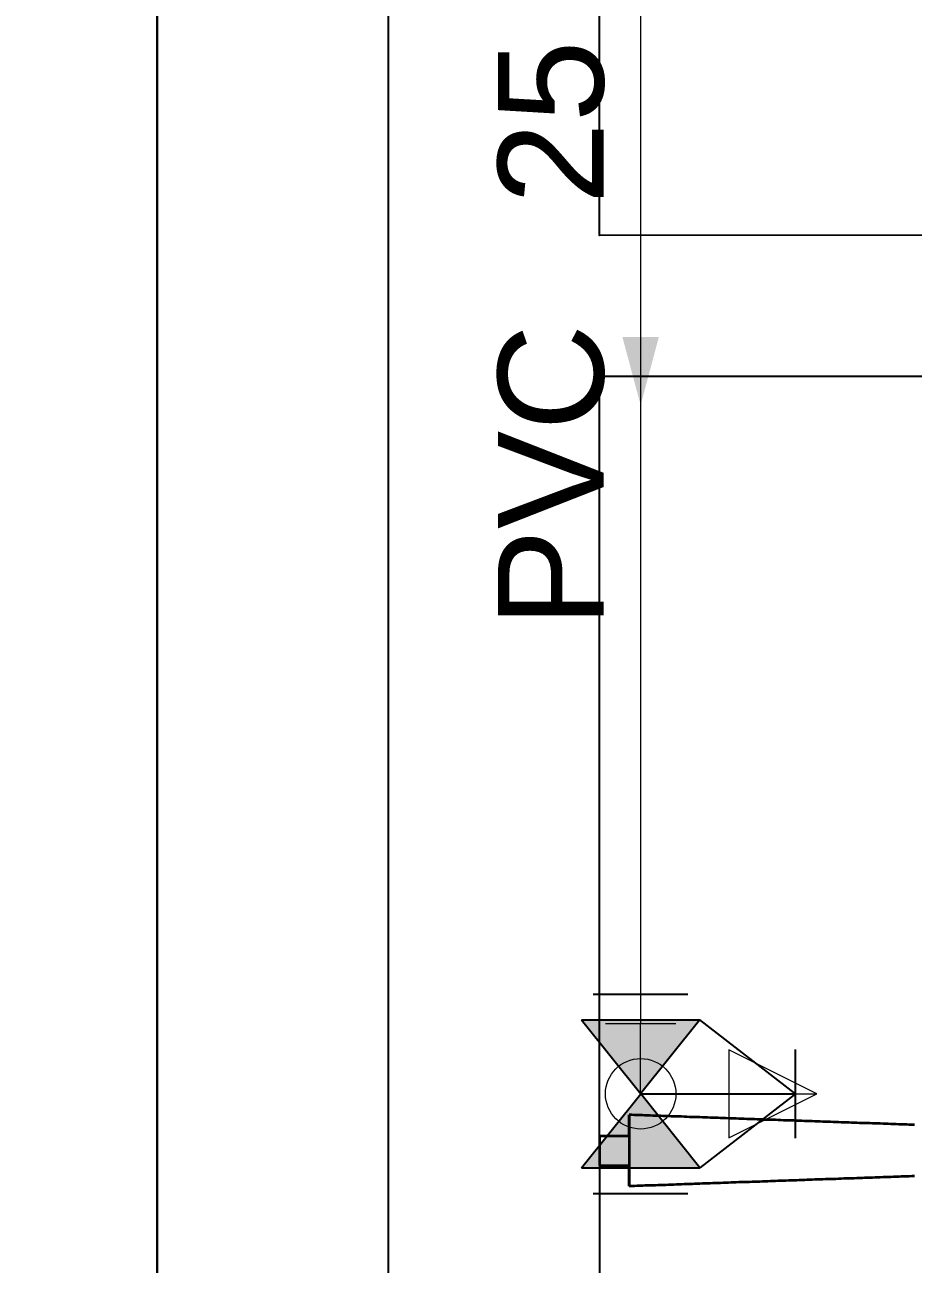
# Model space of a CAD drawing. Header units: millimetres. Extents: x 40 to 499, y -93 to 187.
# Drawn here: x 145.601 to 146.862, y 4.226 to 5.986 of the extents above; entities that cross this region are included whole.
import ezdxf

# ---------------------------------------------------------------- set-up
doc = ezdxf.new("R2010")
doc.units = ezdxf.units.MM
doc.header["$MEASUREMENT"] = 0
for name, color, linetype, lineweight in [('AF-Condutos', 4, 'Continuous', 5), ('AF-Conexões', 9, 'Continuous', 5), ('AF-Sentido conduto', 9, 'Continuous', 5), ('AF-Textos conduto', 7, 'Continuous', 5), ('DI-Detalhes', 1, 'Continuous', 30)]:
    doc.layers.add(name, color=color, linetype=linetype, lineweight=lineweight)
for name, color, linetype in [('Layer 1', 7, 'Continuous'), ('PROIEZIONI_finissime', 251, 'Continuous'), ('Simbolos', 5, 'Continuous'), ('Simbolos_int', 2, 'Continuous')]:
    doc.layers.add(name, color=color, linetype=linetype)
doc.styles.add('Arial', font='arial.ttf')

msp = doc.modelspace()

# ---------------------------------------------------------------- hatches: boundary and pattern name
at = {"layer": 'AF-Sentido conduto', "linetype": 'Continuous'}
msp.add_hatch(color=1, dxfattribs=at).paths.add_polyline_path([(146.4748, 5.4458), (146.5006, 5.5424), (146.4489, 5.5424)])
at = {"layer": 'Simbolos', "linetype": 'Continuous'}
for points in [[(146.3909, 4.5729), (146.5589, 4.5729), (146.4751, 4.4679)], [(146.4751, 4.4679), (146.3909, 4.3629), (146.5589, 4.3629)]]:
    msp.add_hatch(color=256, dxfattribs=at).paths.add_polyline_path(points)

# ---------------------------------------------------------------- linework, layer by layer
msp.add_circle((169.9457, 37.0375), 130.1832)
at = {"layer": 'AF-Condutos'}
msp.add_line((146.4748, 6.7237), (146.4748, 4.5679), dxfattribs=at)
at = {"layer": 'AF-Conexões', "color": 5}
for p, q in [((146.4248, 4.5679), (146.5248, 4.5679)), ((146.4748, 4.4679), (146.4748, 4.5679)), ((146.7248, 4.4679), (146.5998, 4.5304)), ((146.5998, 4.5304), (146.5998, 4.4054)), ((146.4748, 4.4679), (146.7248, 4.4679)), ((146.5998, 4.4054), (146.7248, 4.4679))]:
    msp.add_line(p, q, dxfattribs=at)
msp.add_circle((146.4748, 4.4679), 0.05, dxfattribs=at)
msp.add_circle((146.4748, 4.4679), 0.05, dxfattribs=at)
at = {"layer": 'AF-Sentido conduto', "color": 1}
msp.add_lwpolyline([(146.4748, 5.8458), (146.4748, 5.4458)], dxfattribs=at)
at = {"layer": 'DI-Detalhes', "color": 6}
msp.add_lwpolyline([(145.7887, 10.803), (153.246, 10.803), (153.246, 3.1499), (145.7887, 3.1499), (145.7887, 10.803)], dxfattribs=at)
at = {"layer": 'Layer 1', "color": 8, "lineweight": 35}
for points in [[(146.4587, 4.4379), (146.4587, 4.4377)], [(146.4624, 4.4379), (146.4587, 4.4379)], [(146.4587, 4.4377), (146.4587, 4.4379)], [(146.4587, 4.4377), (146.4587, 4.4375)], [(146.4587, 4.4374), (146.4587, 4.4377)], [(146.4587, 4.4375), (146.4587, 4.4374)], [(146.4587, 4.4374), (146.4587, 4.4371)], [(146.4587, 4.437), (146.4587, 4.4374)], [(146.4587, 4.4371), (146.4587, 4.4368)], [(146.4587, 4.4366), (146.4587, 4.437)], [(146.4587, 4.4368), (146.4587, 4.4366)], [(146.4587, 4.4366), (146.4587, 4.4362)], [(146.4587, 4.4364), (146.4587, 4.4366)], [(146.4587, 4.436), (146.4587, 4.4364)], [(146.4587, 4.4362), (146.4587, 4.4358)], [(146.4587, 4.4357), (146.4587, 4.436)], [(146.4587, 4.4358), (146.4587, 4.4355)], [(146.4587, 4.4353), (146.4587, 4.4357)], [(146.4587, 4.4355), (146.4587, 4.4349)], [(146.4587, 4.4351), (146.4587, 4.4353)], [(146.4587, 4.4347), (146.4587, 4.4351)], [(146.466, 4.4377), (146.4624, 4.4379)], [(146.4697, 4.4375), (146.466, 4.4377)], [(146.4735, 4.4375), (146.4697, 4.4375)], [(146.4772, 4.4374), (146.4735, 4.4375)], [(146.4809, 4.4371), (146.4772, 4.4374)], [(146.4846, 4.4371), (146.4809, 4.4371)], [(146.4884, 4.437), (146.4846, 4.4371)], [(146.4921, 4.4368), (146.4884, 4.437)], [(146.4958, 4.4368), (146.4921, 4.4368)], [(146.4995, 4.4366), (146.4958, 4.4368)], [(146.5033, 4.4364), (146.4995, 4.4366)], [(146.5068, 4.4362), (146.5033, 4.4364)], [(146.5106, 4.4362), (146.5068, 4.4362)], [(146.5143, 4.436), (146.5106, 4.4362)], [(146.5181, 4.4358), (146.5143, 4.436)], [(146.5217, 4.4358), (146.5181, 4.4358)], [(146.5255, 4.4357), (146.5217, 4.4358)], [(146.5292, 4.4355), (146.5255, 4.4357)], [(146.5328, 4.4355), (146.5292, 4.4355)], [(146.5365, 4.4353), (146.5328, 4.4355)], [(146.5403, 4.4351), (146.5365, 4.4353)], [(146.5439, 4.4349), (146.5403, 4.4351)], [(146.4587, 4.4349), (146.4587, 4.4346)], [(146.4587, 4.4343), (146.4587, 4.4347)], [(146.4587, 4.4346), (146.4587, 4.4339)], [(146.4587, 4.4339), (146.4587, 4.4343)], [(146.4587, 4.4339), (146.4587, 4.4334)], [(146.4587, 4.4336), (146.4587, 4.4339)], [(146.4587, 4.4334), (146.4587, 4.4336)], [(146.4587, 4.4334), (146.4587, 4.4328)], [(146.4587, 4.433), (146.4587, 4.4334)], [(146.4587, 4.4327), (146.4587, 4.433)], [(146.4587, 4.4328), (146.4587, 4.4323)], [(146.4587, 4.4323), (146.4587, 4.4327)], [(146.4587, 4.4323), (146.4587, 4.4317)], [(146.4587, 4.432), (146.4587, 4.4323)], [(146.4587, 4.4317), (146.4587, 4.432)], [(146.4587, 4.4317), (146.4587, 4.4311)], [(146.4587, 4.4313), (146.4587, 4.4317)], [(146.4587, 4.4309), (146.4587, 4.4313)], [(146.4587, 4.4311), (146.4587, 4.4304)], [(146.4587, 4.4306), (146.4587, 4.4309)], [(146.4587, 4.4304), (146.4587, 4.4306)], [(146.4587, 4.4304), (146.4587, 4.4298)], [(146.4587, 4.43), (146.4587, 4.4304)], [(146.4587, 4.4298), (146.4587, 4.43)], [(146.4587, 4.4298), (146.4587, 4.4295)], [(146.4587, 4.4295), (146.4587, 4.4298)], [(146.4587, 4.4295), (146.4587, 4.4289)], [(146.4587, 4.4291), (146.4587, 4.4295)], [(146.4587, 4.4287), (146.4587, 4.4291)], [(146.4587, 4.4289), (146.4587, 4.4281)], [(146.4587, 4.4283), (146.4587, 4.4287)], [(146.4587, 4.4277), (146.4587, 4.4283)], [(146.4587, 4.4281), (146.4587, 4.4273)], [(146.4587, 4.4272), (146.4587, 4.4277)], [(146.4587, 4.4273), (146.4587, 4.4264)], [(146.4587, 4.4264), (146.4587, 4.4272)], [(146.4587, 4.4264), (146.4587, 4.4253)], [(146.4587, 4.4257), (146.4587, 4.4264)], [(146.4587, 4.4249), (146.4587, 4.4257)], [(146.4587, 4.4253), (146.4587, 4.424)], [(146.4587, 4.424), (146.4587, 4.4249)], [(146.4587, 4.424), (146.4587, 4.4226)], [(146.4587, 4.423), (146.4587, 4.424)], [(146.4587, 4.4221), (146.4587, 4.423)], [(146.4587, 4.4226), (146.4587, 4.4211)], [(146.4587, 4.421), (146.4587, 4.4221)], [(146.4587, 4.4211), (146.4587, 4.4195)], [(146.4587, 4.4198), (146.4587, 4.421)], [(146.4587, 4.4187), (146.4587, 4.4198)], [(146.4587, 4.4195), (146.4587, 4.4178)], [(146.4587, 4.4174), (146.4587, 4.4187)], [(146.4587, 4.4178), (146.4587, 4.4159)], [(146.5477, 4.4349), (146.5439, 4.4349)], [(146.5514, 4.4347), (146.5477, 4.4349)], [(146.555, 4.4346), (146.5514, 4.4347)], [(146.5588, 4.4346), (146.555, 4.4346)], [(146.5626, 4.4343), (146.5588, 4.4346)], [(146.5661, 4.4342), (146.5626, 4.4343)], [(146.5699, 4.4342), (146.5661, 4.4342)], [(146.5736, 4.4339), (146.5699, 4.4342)], [(146.5772, 4.4338), (146.5736, 4.4339)], [(146.581, 4.4338), (146.5772, 4.4338)], [(146.5848, 4.4336), (146.581, 4.4338)], [(146.5883, 4.4334), (146.5848, 4.4336)], [(146.592, 4.4332), (146.5883, 4.4334)], [(146.5958, 4.4332), (146.592, 4.4332)], [(146.5994, 4.433), (146.5958, 4.4332)], [(146.6032, 4.4328), (146.5994, 4.433)], [(146.6069, 4.4328), (146.6032, 4.4328)], [(146.6106, 4.4327), (146.6069, 4.4328)], [(146.6143, 4.4324), (146.6106, 4.4327)], [(146.6181, 4.4324), (146.6143, 4.4324)], [(146.6218, 4.4323), (146.6181, 4.4324)], [(146.6254, 4.432), (146.6218, 4.4323)], [(146.6291, 4.432), (146.6254, 4.432)], [(146.6329, 4.4319), (146.6291, 4.432)], [(146.6365, 4.4317), (146.6329, 4.4319)], [(146.6403, 4.4315), (146.6365, 4.4317)], [(146.644, 4.4315), (146.6403, 4.4315)], [(146.6478, 4.4313), (146.644, 4.4315)], [(146.6513, 4.4311), (146.6478, 4.4313)], [(146.6551, 4.4311), (146.6513, 4.4311)], [(146.6589, 4.4309), (146.6551, 4.4311)], [(146.6625, 4.4308), (146.6589, 4.4309)], [(146.6662, 4.4308), (146.6625, 4.4308)], [(146.67, 4.4306), (146.6662, 4.4308)], [(146.6737, 4.4304), (146.67, 4.4306)], [(146.6774, 4.4302), (146.6737, 4.4304)], [(146.6811, 4.4302), (146.6774, 4.4302)], [(146.6849, 4.43), (146.6811, 4.4302)], [(146.6886, 4.4298), (146.6849, 4.43)], [(146.6922, 4.4298), (146.6886, 4.4298)], [(146.6959, 4.4296), (146.6922, 4.4298)], [(146.6997, 4.4295), (146.6959, 4.4296)], [(146.7035, 4.4295), (146.6997, 4.4295)], [(146.7072, 4.4292), (146.7035, 4.4295)], [(146.7108, 4.4291), (146.7072, 4.4292)], [(146.7146, 4.4291), (146.7108, 4.4291)], [(146.7184, 4.4289), (146.7146, 4.4291)], [(146.7221, 4.4287), (146.7184, 4.4289)], [(146.7257, 4.4285), (146.7221, 4.4287)], [(146.7294, 4.4285), (146.7257, 4.4285)], [(146.7332, 4.4283), (146.7294, 4.4285)], [(146.737, 4.4281), (146.7332, 4.4283)], [(146.7406, 4.4281), (146.737, 4.4281)], [(146.7443, 4.428), (146.7406, 4.4281)], [(146.7481, 4.4277), (146.7443, 4.428)], [(146.7518, 4.4277), (146.7481, 4.4277)], [(146.7556, 4.4276), (146.7518, 4.4277)], [(146.7592, 4.4273), (146.7556, 4.4276)], [(146.763, 4.4272), (146.7592, 4.4273)], [(146.7667, 4.4272), (146.763, 4.4272)], [(146.7705, 4.427), (146.7667, 4.4272)], [(146.774, 4.4268), (146.7705, 4.427)], [(146.7778, 4.4268), (146.774, 4.4268)], [(146.7816, 4.4266), (146.7778, 4.4268)], [(146.7853, 4.4264), (146.7816, 4.4266)], [(146.7891, 4.4264), (146.7853, 4.4264)], [(146.7927, 4.4262), (146.7891, 4.4264)], [(146.7965, 4.4261), (146.7927, 4.4262)], [(146.8002, 4.4261), (146.7965, 4.4261)], [(146.804, 4.4259), (146.8002, 4.4261)], [(146.8078, 4.4257), (146.804, 4.4259)], [(146.8113, 4.4255), (146.8078, 4.4257)], [(146.815, 4.4255), (146.8113, 4.4255)], [(146.8188, 4.4253), (146.815, 4.4255)], [(146.8226, 4.4251), (146.8188, 4.4253)], [(146.8262, 4.4251), (146.8226, 4.4251)], [(146.8299, 4.4249), (146.8262, 4.4251)], [(146.8337, 4.4248), (146.8299, 4.4249)], [(146.8375, 4.4248), (146.8337, 4.4248)], [(146.8412, 4.4245), (146.8375, 4.4248)], [(146.8448, 4.4244), (146.8412, 4.4245)], [(146.8486, 4.4242), (146.8448, 4.4244)], [(146.8524, 4.4242), (146.8486, 4.4242)], [(146.8561, 4.424), (146.8524, 4.4242)], [(146.8599, 4.4238), (146.8561, 4.424)], [(146.8634, 4.4238), (146.8599, 4.4238)], [(146.4167, 4.4078), (146.4167, 4.408)], [(146.4167, 4.408), (146.4587, 4.408)], [(146.4167, 4.4073), (146.4167, 4.4078)], [(146.4167, 4.4061), (146.4167, 4.4073)], [(146.4167, 4.4046), (146.4167, 4.4061)], [(146.4167, 4.4029), (146.4167, 4.4046)], [(146.4167, 4.4008), (146.4167, 4.4029)], [(146.4167, 4.3984), (146.4167, 4.4008)], [(146.4587, 4.416), (146.4587, 4.4174)], [(146.4587, 4.4148), (146.4587, 4.416)], [(146.4587, 4.4159), (146.4587, 4.414)], [(146.4587, 4.4135), (146.4587, 4.4148)], [(146.4587, 4.414), (146.4587, 4.4117)], [(146.4587, 4.4121), (146.4587, 4.4135)], [(146.4587, 4.4108), (146.4587, 4.4121)], [(146.4587, 4.4117), (146.4587, 4.4097)], [(146.4587, 4.4093), (146.4587, 4.4108)], [(146.4587, 4.4097), (146.4587, 4.4074)], [(146.4587, 4.408), (146.4587, 4.4093)], [(146.4587, 4.4074), (146.4587, 4.405)], [(146.4587, 4.405), (146.4587, 4.4026)], [(146.4587, 4.4026), (146.4587, 4.4001)], [(146.4587, 4.4001), (146.4587, 4.3975)], [(146.4167, 4.3957), (146.4167, 4.3984)], [(146.4167, 4.3929), (146.4167, 4.3957)], [(146.4167, 4.3899), (146.4167, 4.3929)], [(146.4167, 4.3869), (146.4167, 4.3899)], [(146.4167, 4.3841), (146.4167, 4.3869)], [(146.4167, 4.3811), (146.4167, 4.3841)], [(146.4587, 4.3975), (146.4587, 4.395)], [(146.4587, 4.395), (146.4587, 4.3924)], [(146.4587, 4.3924), (146.4587, 4.3897)], [(146.4587, 4.3897), (146.4587, 4.3869)], [(146.4587, 4.3869), (146.4587, 4.3843)], [(146.4587, 4.3843), (146.4587, 4.3816)], [(146.4167, 4.3783), (146.4167, 4.3811)], [(146.4167, 4.3756), (146.4167, 4.3783)], [(146.4167, 4.3732), (146.4167, 4.3756)], [(146.4167, 4.3711), (146.4167, 4.3732)], [(146.4167, 4.3694), (146.4167, 4.3711)], [(146.4167, 4.3679), (146.4167, 4.3694)], [(146.4167, 4.3668), (146.4167, 4.3679)], [(146.4167, 4.3662), (146.4167, 4.3668)], [(146.4167, 4.366), (146.4167, 4.3662)], [(146.4167, 4.366), (146.4587, 4.366)], [(146.4587, 4.3816), (146.4587, 4.379)], [(146.4587, 4.379), (146.4587, 4.3764)], [(146.4587, 4.3764), (146.4587, 4.3739)], [(146.4587, 4.3739), (146.4587, 4.3715)], [(146.4587, 4.3715), (146.4587, 4.369)], [(146.4587, 4.369), (146.4587, 4.3666)], [(146.4587, 4.3666), (146.4587, 4.3643)], [(146.4587, 4.3645), (146.4587, 4.366)], [(146.4587, 4.3632), (146.4587, 4.3645)], [(146.4587, 4.3643), (146.4587, 4.3621)], [(146.4587, 4.3619), (146.4587, 4.3632)], [(146.4587, 4.3621), (146.4587, 4.36)], [(146.4587, 4.3605), (146.4587, 4.3619)], [(146.4587, 4.359), (146.4587, 4.3605)], [(146.4587, 4.36), (146.4587, 4.3581)], [(146.4587, 4.3579), (146.4587, 4.359)], [(146.4587, 4.3581), (146.4587, 4.3562)], [(146.4587, 4.3566), (146.4587, 4.3579)], [(146.4587, 4.3553), (146.4587, 4.3566)], [(146.4587, 4.3562), (146.4587, 4.3546)], [(146.4587, 4.3542), (146.4587, 4.3553)], [(146.4587, 4.3546), (146.4587, 4.3528)], [(146.4587, 4.353), (146.4587, 4.3542)], [(146.4587, 4.3519), (146.4587, 4.353)], [(146.4587, 4.3528), (146.4587, 4.3514)], [(146.4587, 4.351), (146.4587, 4.3519)], [(146.4587, 4.3514), (146.4587, 4.35)], [(146.4587, 4.35), (146.4587, 4.351)], [(146.4587, 4.35), (146.4587, 4.3487)], [(146.4587, 4.3491), (146.4587, 4.35)], [(146.4587, 4.3483), (146.4587, 4.3491)], [(146.4587, 4.3487), (146.4587, 4.3476)], [(146.4587, 4.3476), (146.4587, 4.3483)], [(146.4587, 4.3476), (146.4587, 4.3467)], [(146.4587, 4.3468), (146.4587, 4.3476)], [(146.7592, 4.3473), (146.7556, 4.347)], [(146.763, 4.3474), (146.7592, 4.3473)], [(146.7667, 4.3474), (146.763, 4.3474)], [(146.7705, 4.3476), (146.7667, 4.3474)], [(146.774, 4.3478), (146.7705, 4.3476)], [(146.7778, 4.3478), (146.774, 4.3478)], [(146.7816, 4.348), (146.7778, 4.3478)], [(146.7853, 4.3482), (146.7816, 4.348)], [(146.7891, 4.3482), (146.7853, 4.3482)], [(146.7927, 4.3484), (146.7891, 4.3482)], [(146.7965, 4.3485), (146.7927, 4.3484)], [(146.8002, 4.3485), (146.7965, 4.3485)], [(146.804, 4.3488), (146.8002, 4.3485)], [(146.8078, 4.3489), (146.804, 4.3488)], [(146.8113, 4.3492), (146.8078, 4.3489)], [(146.815, 4.3492), (146.8113, 4.3492)], [(146.8188, 4.3493), (146.815, 4.3492)], [(146.8226, 4.3495), (146.8188, 4.3493)], [(146.8262, 4.3495), (146.8226, 4.3495)], [(146.8299, 4.3497), (146.8262, 4.3495)], [(146.8337, 4.3499), (146.8299, 4.3497)], [(146.8375, 4.3499), (146.8337, 4.3499)], [(146.8412, 4.3501), (146.8375, 4.3499)], [(146.8448, 4.3503), (146.8412, 4.3501)], [(146.8486, 4.3504), (146.8448, 4.3503)], [(146.8524, 4.3504), (146.8486, 4.3504)], [(146.8561, 4.3507), (146.8524, 4.3504)], [(146.8599, 4.3508), (146.8561, 4.3507)], [(146.8634, 4.3508), (146.8599, 4.3508)], [(146.4587, 4.3463), (146.4587, 4.3468)], [(146.4587, 4.3467), (146.4587, 4.3457)], [(146.4587, 4.3457), (146.4587, 4.3463)], [(146.4587, 4.3457), (146.4587, 4.3452)], [(146.4587, 4.3453), (146.4587, 4.3457)], [(146.4587, 4.3449), (146.4587, 4.3453)], [(146.4587, 4.3452), (146.4587, 4.3445)], [(146.4587, 4.3445), (146.4587, 4.3449)], [(146.4587, 4.3445), (146.4587, 4.3442)], [(146.4587, 4.3442), (146.4587, 4.3445)], [(146.4587, 4.3442), (146.4587, 4.3434)], [(146.4587, 4.344), (146.4587, 4.3442)], [(146.4587, 4.3436), (146.4587, 4.344)], [(146.4587, 4.3433), (146.4587, 4.3436)], [(146.4587, 4.3434), (146.4587, 4.3429)], [(146.4587, 4.343), (146.4587, 4.3433)], [(146.4587, 4.3427), (146.4587, 4.343)], [(146.4587, 4.3429), (146.4587, 4.3423)], [(146.4587, 4.3423), (146.4587, 4.3427)], [(146.4587, 4.3423), (146.4587, 4.3417)], [(146.4587, 4.342), (146.4587, 4.3423)], [(146.4587, 4.3416), (146.4587, 4.342)], [(146.4587, 4.3417), (146.4587, 4.3412)], [(146.4587, 4.3414), (146.4587, 4.3416)], [(146.4587, 4.341), (146.4587, 4.3414)], [(146.4587, 4.3412), (146.4587, 4.3406)], [(146.4587, 4.3406), (146.4587, 4.341)], [(146.4587, 4.3406), (146.4587, 4.3401)], [(146.4587, 4.3402), (146.4587, 4.3406)], [(146.4587, 4.3401), (146.4587, 4.3402)], [(146.4587, 4.3401), (146.4587, 4.3395)], [(146.4587, 4.3397), (146.4587, 4.3401)], [(146.4587, 4.3393), (146.4587, 4.3397)], [(146.4587, 4.3395), (146.4587, 4.3389)], [(146.4587, 4.3389), (146.4587, 4.3393)], [(146.4587, 4.3389), (146.4587, 4.3386)], [(146.4587, 4.3387), (146.4587, 4.3389)], [(146.4587, 4.3383), (146.4587, 4.3387)], [(146.4587, 4.3386), (146.4587, 4.3382)], [(146.4587, 4.338), (146.4587, 4.3383)], [(146.4587, 4.3382), (146.4587, 4.3378)], [(146.4587, 4.3376), (146.4587, 4.338)], [(146.4587, 4.3378), (146.4587, 4.3374)], [(146.4587, 4.3372), (146.4587, 4.3376)], [(146.4587, 4.3374), (146.4587, 4.3372)], [(146.4587, 4.3372), (146.4587, 4.3369)], [(146.4587, 4.337), (146.4587, 4.3372)], [(146.4587, 4.3367), (146.4587, 4.337)], [(146.4587, 4.3369), (146.4587, 4.3367)], [(146.4624, 4.3367), (146.4587, 4.3367)], [(146.466, 4.3369), (146.4624, 4.3367)], [(146.4697, 4.3371), (146.466, 4.3369)], [(146.4735, 4.3371), (146.4697, 4.3371)], [(146.4772, 4.3372), (146.4735, 4.3371)], [(146.4809, 4.3375), (146.4772, 4.3372)], [(146.4846, 4.3375), (146.4809, 4.3375)], [(146.4884, 4.3376), (146.4846, 4.3375)], [(146.4921, 4.3379), (146.4884, 4.3376)], [(146.4958, 4.3379), (146.4921, 4.3379)], [(146.4995, 4.338), (146.4958, 4.3379)], [(146.5033, 4.3382), (146.4995, 4.338)], [(146.5068, 4.3384), (146.5033, 4.3382)], [(146.5106, 4.3384), (146.5068, 4.3384)], [(146.5143, 4.3386), (146.5106, 4.3384)], [(146.5181, 4.3388), (146.5143, 4.3386)], [(146.5217, 4.3388), (146.5181, 4.3388)], [(146.5255, 4.339), (146.5217, 4.3388)], [(146.5292, 4.3391), (146.5255, 4.339)], [(146.5328, 4.3391), (146.5292, 4.3391)], [(146.5365, 4.3394), (146.5328, 4.3391)], [(146.5403, 4.3395), (146.5365, 4.3394)], [(146.5439, 4.3398), (146.5403, 4.3395)], [(146.5477, 4.3398), (146.5439, 4.3398)], [(146.5514, 4.3399), (146.5477, 4.3398)], [(146.555, 4.3401), (146.5514, 4.3399)], [(146.5588, 4.3401), (146.555, 4.3401)], [(146.5626, 4.3403), (146.5588, 4.3401)], [(146.5661, 4.3405), (146.5626, 4.3403)], [(146.5699, 4.3405), (146.5661, 4.3405)], [(146.5736, 4.3407), (146.5699, 4.3405)], [(146.5772, 4.3409), (146.5736, 4.3407)], [(146.581, 4.3409), (146.5772, 4.3409)], [(146.5848, 4.341), (146.581, 4.3409)], [(146.5883, 4.3412), (146.5848, 4.341)], [(146.592, 4.3414), (146.5883, 4.3412)], [(146.5958, 4.3414), (146.592, 4.3414)], [(146.5994, 4.3416), (146.5958, 4.3414)], [(146.6032, 4.3418), (146.5994, 4.3416)], [(146.6069, 4.3418), (146.6032, 4.3418)], [(146.6106, 4.342), (146.6069, 4.3418)], [(146.6143, 4.3422), (146.6106, 4.342)], [(146.6181, 4.3422), (146.6143, 4.3422)], [(146.6218, 4.3423), (146.6181, 4.3422)], [(146.6254, 4.3426), (146.6218, 4.3423)], [(146.6291, 4.3426), (146.6254, 4.3426)], [(146.6329, 4.3427), (146.6291, 4.3426)], [(146.6365, 4.3429), (146.6329, 4.3427)], [(146.6403, 4.3431), (146.6365, 4.3429)], [(146.644, 4.3431), (146.6403, 4.3431)], [(146.6478, 4.3433), (146.644, 4.3431)], [(146.6513, 4.3435), (146.6478, 4.3433)], [(146.6551, 4.3435), (146.6513, 4.3435)], [(146.6589, 4.3437), (146.6551, 4.3435)], [(146.6625, 4.3438), (146.6589, 4.3437)], [(146.6662, 4.3438), (146.6625, 4.3438)], [(146.67, 4.3441), (146.6662, 4.3438)], [(146.6737, 4.3442), (146.67, 4.3441)], [(146.6774, 4.3445), (146.6737, 4.3442)], [(146.6811, 4.3445), (146.6774, 4.3445)], [(146.6849, 4.3446), (146.6811, 4.3445)], [(146.6886, 4.3448), (146.6849, 4.3446)], [(146.6922, 4.3448), (146.6886, 4.3448)], [(146.6959, 4.345), (146.6922, 4.3448)], [(146.6997, 4.3452), (146.6959, 4.345)], [(146.7035, 4.3452), (146.6997, 4.3452)], [(146.7072, 4.3454), (146.7035, 4.3452)], [(146.7108, 4.3456), (146.7072, 4.3454)], [(146.7146, 4.3456), (146.7108, 4.3456)], [(146.7184, 4.3457), (146.7146, 4.3456)], [(146.7221, 4.346), (146.7184, 4.3457)], [(146.7257, 4.3461), (146.7221, 4.346)], [(146.7294, 4.3461), (146.7257, 4.3461)], [(146.7332, 4.3463), (146.7294, 4.3461)], [(146.737, 4.3465), (146.7332, 4.3463)], [(146.7406, 4.3465), (146.737, 4.3465)], [(146.7443, 4.3467), (146.7406, 4.3465)], [(146.7481, 4.3469), (146.7443, 4.3467)], [(146.7518, 4.3469), (146.7481, 4.3469)], [(146.7556, 4.347), (146.7518, 4.3469)]]:
    msp.add_lwpolyline(points, dxfattribs=at)
at = {"layer": 'PROIEZIONI_finissime'}
for points in [[(149.717, 8.2459), (149.4165, 8.2459), (149.4165, 8.0869), (146.4163, 8.0869), (146.4161, 10.2869), (149.4165, 10.2869), (149.4165, 9.8459), (149.7159, 9.8459), (149.7159, 10.2869), (152.7166, 10.2869), (152.7166, 5.2211), (153.0166, 5.2211), (153.0166, 10.5869), (146.1164, 10.5869), (146.1165, -6.1531)], [(153.0166, 2.7726), (153.0166, 3.5011), (152.7166, 3.5011), (152.7166, 3.2869), (149.7165, 3.2869), (149.7165, 3.4386), (149.4165, 3.4386), (149.4165, 3.2869), (146.4168, 3.2869), (146.4166, 5.4869), (149.4165, 5.4869), (149.4165, 5.0386), (149.7165, 5.0387), (149.7174, 5.8459), (149.4165, 5.8459), (149.4165, 5.6869), (146.4166, 5.6865), (146.4163, 7.8869), (149.4165, 7.8869), (149.4165, 7.4459), (149.7163, 7.4459), (149.7163, 8.2459)]]:
    msp.add_lwpolyline(points, dxfattribs=at)
at = {"layer": 'Simbolos', "color": 5}
for p, q in [((146.3909, 4.5729), (146.4751, 4.4679)), ((146.3909, 4.5729), (146.5589, 4.5729)), ((146.5589, 4.5729), (146.4748, 4.4679)), ((146.6947, 4.4679), (146.5589, 4.5729)), ((146.6947, 4.4049), (146.6947, 4.5309)), ((146.3909, 4.3629), (146.4751, 4.4679)), ((146.4751, 4.4679), (146.6947, 4.4679)), ((146.5589, 4.3629), (146.4751, 4.4679)), ((146.6947, 4.4679), (146.5589, 4.3629)), ((146.3909, 4.3629), (146.5589, 4.3629))]:
    msp.add_line(p, q, dxfattribs=at)
at = {"layer": 'Simbolos_int'}
for p, q in [((146.4074, 4.6093), (146.5418, 4.6093)), ((146.4074, 4.3265), (146.5418, 4.3265))]:
    msp.add_line(p, q, dxfattribs=at)

# ---------------------------------------------------------------- texts
at = {"layer": 'AF-Textos conduto', "char_height": 0.15, "rotation": 90.0002, "line_spacing_factor": 0.6, "style": 'Arial'}
for s, insert, width, attachment_point in [('25 mm', (146.4243, 5.7308), 1.280716, 7), ('PVC', (146.4243, 5.5608), 0.862043, 9)]:
    msp.add_mtext(s, dxfattribs=dict(at, insert=insert, width=width, attachment_point=attachment_point))

doc.saveas('drawing.dxf')
